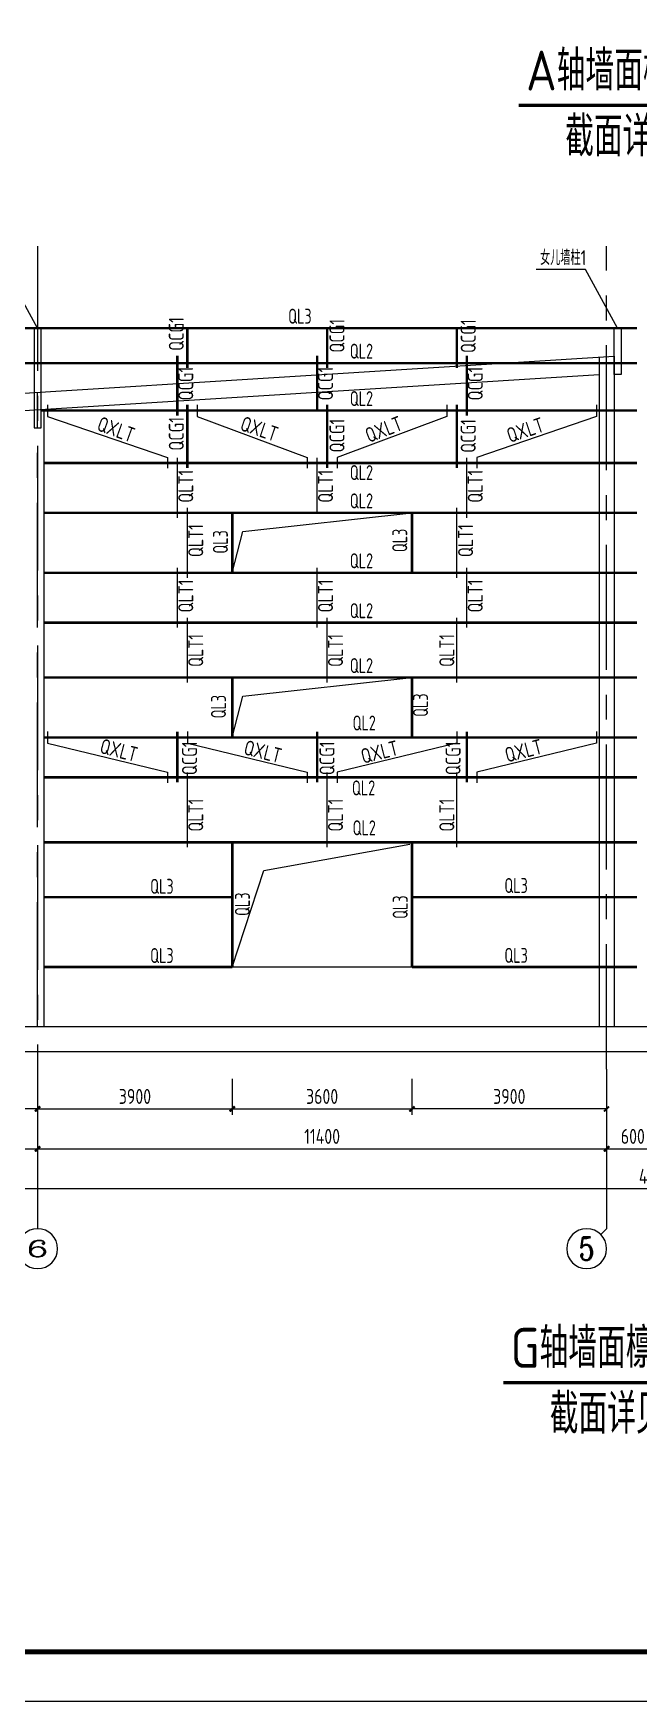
# Model space of a CAD drawing. Header units: millimetres. Extents: x 866309 to 879639, y 39442 to 44891.
# Drawn here: x 874377.5 to 874498.7, y 39448.6 to 39782.9 of the extents above; entities that cross this region are included whole.
import ezdxf
from ezdxf.enums import TextEntityAlignment as Align

# ---------------------------------------------------------------- set-up
doc = ezdxf.new("R2010")
doc.units = ezdxf.units.MM
doc.header["$LTSCALE"] = 1000
doc.header["$MEASUREMENT"] = 0
doc.linetypes.add('CENTER', pattern=[2, 1.25, -0.25, 0.25, -0.25])
doc.linetypes.add('DOTE', pattern=[2.42, 2, -0.2, 0.02, -0.2])
for name, color, linetype in [('1307', 7, 'Continuous'), ('1534', 7, 'Continuous'), ('AXIS', 3, 'Continuous'), ('AXIS_TEXT', 7, 'Continuous'), ('DIM', 7, 'Continuous'), ('DOTE', 1, 'DOTE'), ('M_Prof', 2, 'Continuous'), ('NUM', 7, 'Continuous'), ('标注', 7, 'Continuous'), ('梁', 4, 'Continuous'), ('檩条', 34, 'Continuous')]:
    doc.layers.add(name, color=color, linetype=linetype)
doc.layers.add('零部件', color=3, linetype='Continuous', lineweight=5)
doc.styles.add('_TCH_AXIS', font='COMPLEX', dxfattribs={"bigfont": 'GBCBIG'})
doc.styles.add('COMPLEX', font='COMPLEX')
doc.styles.add('GBHZ', font='gbenor.shx', dxfattribs={"width": 0.9, "bigfont": 'gbcbig.shx'})
doc.dimstyles.new('Y100', dxfattribs={"dimscale": 0, "dimtxt": 3, "dimasz": 0.01, "dimexe": 1.2, "dimexo": 2, "dimgap": 1, "dimtad": 1, "dimdec": 0, "dimlfac": 100, "dimzin": 0, "dimdsep": 46, "dimtxsty": 'GBHZ', "dimblk": 'DX', "dimcen": 0.09, "dimdle": 1, "dimclrd": 7, "dimclre": 7, "dimclrt": 7, "dimadec": 0, "dimazin": 0, "dimtfac": 1, "dimtdec": 0, "dimtix": 1, "dimtmove": 2, "dimatfit": 3, "dimldrblk": 'DX', "dimfxl": 0, "dimtolj": 1, "dimtzin": 0, "dimarcsym": 0})

# ---------------------------------------------------------------- blocks, each defined once
blk = doc.blocks.new('_AXISO')
blk.add_circle((0, 0), 0.5)
at = {"layer": 'AXIS_TEXT', "style": 'COMPLEX', "width": 1.041667}
blk.add_attdef('A', text='', height=0.56, dxfattribs=at).set_placement((-0.25, -0.28), (0.25, -0.28), align=Align.FIT)
blk = doc.blocks.new('DX')
at = {"color": 0, "linetype": 'ByBlock', "const_width": 40}
blk.add_lwpolyline([(-54, -51), (46, 49)], dxfattribs=at)
blk = doc.blocks.new('*D3903')
at = {"layer": 'Defpoints', "color": 0, "transparency": 16777216}
for p in [(874263.33, 39575.38), (874378.33, 39575.38), (874378.33, 39559.38)]:
    blk.add_point(p, dxfattribs=at)
at = {"layer": 'dim', "color": 7, "lineweight": -2, "transparency": 16777216}
for p, q in [((874263.33, 39573.38), (874263.33, 39558.18)), ((874378.33, 39573.38), (874378.33, 39558.18)), ((874263.34, 39559.38), (874378.32, 39559.38))]:
    blk.add_line(p, q, dxfattribs=at)
at = {"layer": 'dim', "color": 7, "lineweight": -2, "transparency": 16777216, "xscale": 0.01, "yscale": 0.01, "zscale": 0.01, "rotation": 180}
blk.add_blockref('DX', (874263.33, 39559.38), dxfattribs=at)
at = {"layer": 'dim', "color": 7, "lineweight": -2, "transparency": 16777216, "xscale": 0.01, "yscale": 0.01, "zscale": 0.01}
blk.add_blockref('DX', (874378.33, 39559.38), dxfattribs=at)
at = {"layer": 'dim', "color": 7, "transparency": 16777216, "insert": (874320.83, 39561.88), "char_height": 3, "attachment_point": 5, "style": 'GBHZ'}
blk.add_mtext('\\A1;11500', dxfattribs=at)
blk = doc.blocks.new('*D3904')
at = {"layer": 'Defpoints', "color": 0, "transparency": 16777216}
for p in [(874378.33, 39575.38), (874492.33, 39575.38), (874492.33, 39559.38)]:
    blk.add_point(p, dxfattribs=at)
at = {"layer": 'dim', "color": 7, "lineweight": -2, "transparency": 16777216}
for p, q in [((874378.33, 39573.38), (874378.33, 39558.18)), ((874492.33, 39573.38), (874492.33, 39558.18)), ((874378.34, 39559.38), (874492.32, 39559.38))]:
    blk.add_line(p, q, dxfattribs=at)
at = {"layer": 'dim', "color": 7, "lineweight": -2, "transparency": 16777216, "xscale": 0.01, "yscale": 0.01, "zscale": 0.01, "rotation": 180}
blk.add_blockref('DX', (874378.33, 39559.38), dxfattribs=at)
at = {"layer": 'dim', "color": 7, "lineweight": -2, "transparency": 16777216, "xscale": 0.01, "yscale": 0.01, "zscale": 0.01}
blk.add_blockref('DX', (874492.33, 39559.38), dxfattribs=at)
at = {"layer": 'dim', "color": 7, "transparency": 16777216, "insert": (874435.33, 39561.88), "char_height": 3, "attachment_point": 5, "style": 'GBHZ'}
blk.add_mtext('\\A1;11400', dxfattribs=at)
blk = doc.blocks.new('*D3905')
at = {"layer": 'Defpoints', "color": 0, "transparency": 16777216}
for p in [(874492.33, 39575.38), (874502.83, 39575.38), (874502.83, 39559.38)]:
    blk.add_point(p, dxfattribs=at)
at = {"layer": 'dim', "color": 7, "lineweight": -2, "transparency": 16777216}
for p, q in [((874492.33, 39573.38), (874492.33, 39558.18)), ((874502.83, 39573.38), (874502.83, 39558.18)), ((874492.34, 39559.38), (874502.82, 39559.38))]:
    blk.add_line(p, q, dxfattribs=at)
at = {"layer": 'dim', "color": 7, "lineweight": -2, "transparency": 16777216, "xscale": 0.01, "yscale": 0.01, "zscale": 0.01, "rotation": 180}
blk.add_blockref('DX', (874492.33, 39559.38), dxfattribs=at)
at = {"layer": 'dim', "color": 7, "lineweight": -2, "transparency": 16777216, "xscale": 0.01, "yscale": 0.01, "zscale": 0.01}
blk.add_blockref('DX', (874502.83, 39559.38), dxfattribs=at)
at = {"layer": 'dim', "color": 7, "transparency": 16777216, "insert": (874497.58, 39561.88), "char_height": 3, "attachment_point": 5, "style": 'GBHZ'}
blk.add_mtext('\\A1;600', dxfattribs=at)
blk = doc.blocks.new('*D3909')
at = {"layer": 'Defpoints', "color": 0, "transparency": 16777216}
for p in [(874263.33, 39575.38), (874742.33, 39575.38), (874263.33, 39551.38)]:
    blk.add_point(p, dxfattribs=at)
at = {"layer": 'dim', "color": 7, "lineweight": -2, "transparency": 16777216}
for p, q in [((874263.33, 39573.38), (874263.33, 39550.18)), ((874742.33, 39573.38), (874742.33, 39550.18)), ((874742.32, 39551.38), (874263.34, 39551.38))]:
    blk.add_line(p, q, dxfattribs=at)
at = {"layer": 'dim', "color": 7, "lineweight": -2, "transparency": 16777216, "xscale": 0.01, "yscale": 0.01, "zscale": 0.01, "rotation": 180}
blk.add_blockref('DX', (874263.33, 39551.38), dxfattribs=at)
at = {"layer": 'dim', "color": 7, "lineweight": -2, "transparency": 16777216, "xscale": 0.01, "yscale": 0.01, "zscale": 0.01}
blk.add_blockref('DX', (874742.33, 39551.38), dxfattribs=at)
at = {"layer": 'dim', "color": 7, "transparency": 16777216, "insert": (874502.83, 39553.88), "char_height": 3, "attachment_point": 5, "style": 'GBHZ'}
blk.add_mtext('\\A1;47000', dxfattribs=at)
blk = doc.blocks.new('*D3943')
at = {"layer": 'Defpoints', "color": 0, "transparency": 16777216}
for p in [(874348.33, 39575.38), (874378.33, 39575.38), (874348.33, 39567.38)]:
    blk.add_point(p, dxfattribs=at)
at = {"layer": 'dim', "color": 7, "lineweight": -2, "transparency": 16777216}
for p, q in [((874348.33, 39573.38), (874348.33, 39566.18)), ((874378.33, 39573.38), (874378.33, 39566.18)), ((874378.32, 39567.38), (874348.34, 39567.38))]:
    blk.add_line(p, q, dxfattribs=at)
at = {"layer": 'dim', "color": 7, "lineweight": -2, "transparency": 16777216, "xscale": 0.01, "yscale": 0.01, "zscale": 0.01, "rotation": 180}
blk.add_blockref('DX', (874348.33, 39567.38), dxfattribs=at)
at = {"layer": 'dim', "color": 7, "lineweight": -2, "transparency": 16777216, "xscale": 0.01, "yscale": 0.01, "zscale": 0.01}
blk.add_blockref('DX', (874378.33, 39567.38), dxfattribs=at)
at = {"layer": 'dim', "color": 7, "transparency": 16777216, "insert": (874363.33, 39569.88), "char_height": 3, "attachment_point": 5, "style": 'GBHZ'}
blk.add_mtext('\\A1;3000', dxfattribs=at)
blk = doc.blocks.new('*D3944')
at = {"layer": 'Defpoints', "color": 0, "transparency": 16777216}
for p in [(874453.33, 39575.38), (874492.33, 39575.38), (874453.33, 39567.38)]:
    blk.add_point(p, dxfattribs=at)
at = {"layer": 'dim', "color": 7, "lineweight": -2, "transparency": 16777216}
for p, q in [((874453.33, 39573.38), (874453.33, 39566.18)), ((874492.33, 39573.38), (874492.33, 39566.18)), ((874492.32, 39567.38), (874453.34, 39567.38))]:
    blk.add_line(p, q, dxfattribs=at)
at = {"layer": 'dim', "color": 7, "lineweight": -2, "transparency": 16777216, "xscale": 0.01, "yscale": 0.01, "zscale": 0.01, "rotation": 180}
blk.add_blockref('DX', (874453.33, 39567.38), dxfattribs=at)
at = {"layer": 'dim', "color": 7, "lineweight": -2, "transparency": 16777216, "xscale": 0.01, "yscale": 0.01, "zscale": 0.01}
blk.add_blockref('DX', (874492.33, 39567.38), dxfattribs=at)
at = {"layer": 'dim', "color": 7, "transparency": 16777216, "insert": (874472.83, 39569.88), "char_height": 3, "attachment_point": 5, "style": 'GBHZ'}
blk.add_mtext('\\A1;3900', dxfattribs=at)
blk = doc.blocks.new('*D3945')
at = {"layer": 'Defpoints', "color": 0, "transparency": 16777216}
for p in [(874417.33, 39575.38), (874453.33, 39575.38), (874453.33, 39567.38)]:
    blk.add_point(p, dxfattribs=at)
at = {"layer": 'dim', "color": 7, "lineweight": -2, "transparency": 16777216}
for p, q in [((874417.33, 39573.38), (874417.33, 39566.18)), ((874453.33, 39573.38), (874453.33, 39566.18)), ((874417.34, 39567.38), (874453.32, 39567.38))]:
    blk.add_line(p, q, dxfattribs=at)
at = {"layer": 'dim', "color": 7, "lineweight": -2, "transparency": 16777216, "xscale": 0.01, "yscale": 0.01, "zscale": 0.01, "rotation": 180}
blk.add_blockref('DX', (874417.33, 39567.38), dxfattribs=at)
at = {"layer": 'dim', "color": 7, "lineweight": -2, "transparency": 16777216, "xscale": 0.01, "yscale": 0.01, "zscale": 0.01}
blk.add_blockref('DX', (874453.33, 39567.38), dxfattribs=at)
at = {"layer": 'dim', "color": 7, "transparency": 16777216, "insert": (874435.33, 39569.88), "char_height": 3, "attachment_point": 5, "style": 'GBHZ'}
blk.add_mtext('\\A1;3600', dxfattribs=at)
blk = doc.blocks.new('*D3946')
at = {"layer": 'Defpoints', "color": 0, "transparency": 16777216}
for p in [(874378.33, 39575.38), (874417.33, 39575.38), (874417.33, 39567.38)]:
    blk.add_point(p, dxfattribs=at)
at = {"layer": 'dim', "color": 7, "lineweight": -2, "transparency": 16777216}
for p, q in [((874378.33, 39573.38), (874378.33, 39566.18)), ((874417.33, 39573.38), (874417.33, 39566.18)), ((874378.34, 39567.38), (874417.32, 39567.38))]:
    blk.add_line(p, q, dxfattribs=at)
at = {"layer": 'dim', "color": 7, "lineweight": -2, "transparency": 16777216, "xscale": 0.01, "yscale": 0.01, "zscale": 0.01, "rotation": 180}
blk.add_blockref('DX', (874378.33, 39567.38), dxfattribs=at)
at = {"layer": 'dim', "color": 7, "lineweight": -2, "transparency": 16777216, "xscale": 0.01, "yscale": 0.01, "zscale": 0.01}
blk.add_blockref('DX', (874417.33, 39567.38), dxfattribs=at)
at = {"layer": 'dim', "color": 7, "transparency": 16777216, "insert": (874397.83, 39569.88), "char_height": 3, "attachment_point": 5, "style": 'GBHZ'}
blk.add_mtext('\\A1;3900', dxfattribs=at)

msp = doc.modelspace()

# ---------------------------------------------------------------- linework, layer by layer
msp.add_line((874989.221, 39448.627), (874148.221, 39448.627))
at = {"color": 0, "const_width": 1}
msp.add_lwpolyline([(874979.221, 39458.627), (874173.221, 39458.627), (874173.221, 40032.627), (874979.221, 40032.627)], close=True, dxfattribs=at)
at = {"const_width": 0.667}
for points in [[(874474.704, 39768.446), (874530.532, 39768.446)], [(874471.605, 39512.51), (874527.433, 39512.51)]]:
    msp.add_lwpolyline(points, dxfattribs=at)
at = {"layer": 'AXIS', "color": 0}
for p, q in [((874378.328, 39575.379), (874378.328, 39543.379)), ((874492.328, 39575.379), (874492.328, 39543.379)), ((874491.156, 39542.208), (874492.328, 39543.379))]:
    msp.add_line(p, q, dxfattribs=at)
at = {"layer": 'DOTE', "linetype": 'CENTER', "ltscale": 0.02}
for p, q in [((874378.328, 39740.261), (874378.328, 39575.379)), ((874492.328, 39575.379), (874492.328, 39740.261)), ((874378.328, 39583.809), (874378.328, 39710.99))]:
    msp.add_line(p, q, dxfattribs=at)
at = {"layer": 'M_Prof'}
for p, q in [((874263.328, 39703.809), (874493.828, 39718.203)), ((874490.828, 39718.015), (874490.828, 39583.809)), ((874493.828, 39718.203), (874493.828, 39583.809)), ((874266.328, 39700.489), (874490.828, 39714.508)), ((874379.578, 39707.546), (874379.578, 39583.809)), ((874753.407, 39583.809), (874261.675, 39583.809)), ((874379.328, 39583.809), (874377.328, 39583.809)), ((874493.828, 39583.809), (874490.828, 39583.809)), ((874753.407, 39578.809), (874261.675, 39578.809))]:
    msp.add_line(p, q, dxfattribs=at)
at = {"layer": '标注'}
msp.add_line((874453.328, 39595.809), (874417.328, 39595.809), dxfattribs=at)
at = {"layer": '梁'}
for p, q in [((874378.328, 39723.809), (874371.916, 39735.593)), ((874488.116, 39735.593), (874478.236, 39735.593)), ((874494.528, 39723.809), (874488.116, 39735.593))]:
    msp.add_line(p, q, dxfattribs=at)
at = {"layer": '檩条', "color": 4}
for p, q in [((874408.328, 39723.809), (874408.328, 39718.135)), ((874436.328, 39723.809), (874436.328, 39718.135)), ((874462.328, 39723.809), (874462.328, 39718.135)), ((874408.328, 39708.309), (874408.328, 39698.135)), ((874436.328, 39708.309), (874436.328, 39698.135)), ((874462.328, 39708.309), (874462.328, 39698.135)), ((874406.328, 39685.809), (874406.328, 39697.81)), ((874434.328, 39686.81), (874434.328, 39697.81)), ((874464.328, 39685.809), (874464.328, 39697.81)), ((874408.328, 39673.81), (874408.328, 39687.81)), ((874419.446, 39683.063), (874453.328, 39686.81)), ((874462.328, 39673.81), (874462.328, 39687.81)), ((874417.328, 39674.81), (874419.446, 39683.063)), ((874406.328, 39663.809), (874406.328, 39675.81)), ((874434.328, 39663.809), (874434.328, 39675.81)), ((874464.328, 39663.809), (874464.328, 39675.81)), ((874408.328, 39652.809), (874408.328, 39665.809)), ((874436.328, 39652.809), (874436.328, 39665.809)), ((874462.328, 39652.809), (874462.328, 39665.809)), ((874419.446, 39650.062), (874453.328, 39653.809)), ((874417.328, 39641.809), (874419.446, 39650.062)), ((874406.328, 39642.809), (874406.328, 39635.134)), ((874434.328, 39642.809), (874434.328, 39635.134)), ((874464.328, 39642.809), (874464.328, 39635.134)), ((874408.328, 39619.809), (874408.328, 39634.809)), ((874436.328, 39619.809), (874436.328, 39634.809)), ((874462.328, 39619.809), (874462.328, 39634.809)), ((874423.671, 39615.128), (874452.928, 39620.409)), ((874417.328, 39595.809), (874423.671, 39615.128))]:
    msp.add_line(p, q, dxfattribs=at)
at = {"layer": '檩条', "color": 4, "linetype": 'ByBlock'}
for p, q in [((874380.328, 39708.484), (874380.328, 39706.134)), ((874380.328, 39706.134), (874404.328, 39697.88)), ((874410.328, 39708.484), (874410.328, 39706.134)), ((874410.328, 39706.134), (874432.328, 39697.88)), ((874460.328, 39706.134), (874438.328, 39697.88)), ((874460.328, 39708.484), (874460.328, 39706.134)), ((874490.328, 39706.134), (874466.328, 39697.88)), ((874490.328, 39708.484), (874490.328, 39706.134)), ((874404.328, 39697.88), (874404.328, 39695.74)), ((874432.328, 39697.88), (874432.328, 39695.74)), ((874438.328, 39697.88), (874438.328, 39695.74)), ((874466.328, 39697.88), (874466.328, 39695.74)), ((874380.328, 39642.984), (874380.328, 39640.634)), ((874408.328, 39642.984), (874408.328, 39640.634)), ((874462.328, 39642.984), (874462.328, 39640.634)), ((874490.328, 39642.984), (874490.328, 39640.634)), ((874380.328, 39640.634), (874404.328, 39634.879)), ((874408.328, 39640.634), (874432.328, 39634.879)), ((874462.328, 39640.634), (874438.328, 39634.879)), ((874490.328, 39640.634), (874466.328, 39634.879)), ((874404.328, 39634.879), (874404.328, 39632.739)), ((874432.328, 39634.879), (874432.328, 39632.739)), ((874438.328, 39634.879), (874438.328, 39632.739)), ((874466.328, 39634.879), (874466.328, 39632.739))]:
    msp.add_line(p, q, dxfattribs=at)
at = {"layer": '檩条', "color": 4, "const_width": 0.5}
for points in [[(874258.828, 39723.809), (874377.628, 39723.809)], [(874380.728, 39723.809), (874258.828, 39723.809)], [(874498.405, 39723.809), (874379.028, 39723.809)], [(874408.328, 39723.809), (874408.328, 39715.81)], [(874436.328, 39723.809), (874436.328, 39715.81)], [(874462.328, 39723.809), (874462.328, 39715.81)], [(874380.728, 39716.81), (874258.828, 39716.81)], [(874498.405, 39716.81), (874379.028, 39716.81)], [(874406.328, 39706.308), (874406.328, 39718.309)], [(874434.328, 39707.309), (874434.328, 39718.309)], [(874464.328, 39706.308), (874464.328, 39718.309)], [(874498.405, 39707.309), (874379.028, 39707.309)], [(874408.328, 39708.483), (874408.328, 39695.81)], [(874436.328, 39708.483), (874436.328, 39695.81)], [(874462.328, 39708.483), (874462.328, 39695.81)], [(874498.405, 39696.81), (874379.578, 39696.81)], [(874498.405, 39686.81), (874379.578, 39686.81)], [(874417.328, 39674.81), (874417.328, 39686.81)], [(874453.328, 39674.81), (874453.328, 39686.81)], [(874498.405, 39674.81), (874379.578, 39674.81)], [(874498.405, 39664.809), (874379.578, 39664.809)], [(874498.405, 39653.809), (874379.578, 39653.809)], [(874417.328, 39641.809), (874417.328, 39653.809)], [(874453.328, 39641.809), (874453.328, 39653.809)], [(874406.328, 39642.983), (874406.328, 39632.809)], [(874434.328, 39642.983), (874434.328, 39632.809)], [(874464.328, 39642.983), (874464.328, 39632.809)], [(874498.405, 39641.809), (874379.578, 39641.809)], [(874498.405, 39633.809), (874379.578, 39633.809)], [(874498.405, 39620.809), (874379.578, 39620.809)], [(874417.328, 39595.809), (874417.328, 39620.809)], [(874453.328, 39595.809), (874453.328, 39620.809)], [(874417.328, 39609.809), (874379.578, 39609.809)], [(874498.405, 39609.809), (874453.328, 39609.809)]]:
    msp.add_lwpolyline(points, dxfattribs=at)
at = {"layer": '檩条', "color": 4, "linetype": 'ByBlock', "const_width": 0.5}
for points in [[(874417.328, 39595.809), (874379.578, 39595.809)], [(874498.405, 39595.809), (874453.328, 39595.809)]]:
    msp.add_lwpolyline(points, dxfattribs=at)
at = {"layer": '零部件'}
for points in [[(874377.628, 39703.83), (874379.028, 39703.83), (874379.028, 39723.809), (874377.628, 39723.809)], [(874495.228, 39714.504), (874493.828, 39714.504), (874493.828, 39723.809), (874495.228, 39723.809)]]:
    msp.add_lwpolyline(points, close=True, dxfattribs=at)

# ---------------------------------------------------------------- block references
at = {"layer": 'AXIS', "color": 0}
ref = msp.add_blockref('_AXISO', (874378.328, 39539.379), dxfattribs=dict(at, xscale=-8, yscale=8, zscale=8))
ref.add_attrib('A', '6', dxfattribs={"layer": 'AXIS_TEXT', "color": 0, "height": 3.284, "style": '_TCH_AXIS', "width": 2.071429}).set_placement((874376.06, 39537.737), (874380.596, 39537.737), align=Align.FIT)
ref = msp.add_blockref('_AXISO', (874488.328, 39539.379), dxfattribs=dict(at, xscale=-8, yscale=8, zscale=8))
ref.add_attrib('A', '5', dxfattribs={"layer": 'AXIS_TEXT', "color": 0, "height": 4.659, "style": '_TCH_AXIS'}).set_placement((874486.775, 39537.05), (874489.881, 39537.05), align=Align.FIT)

# ---------------------------------------------------------------- texts
at = {"layer": '1307', "style": 'GBHZ', "width": 0.8}
for s, p in [('QL3', (874428.523, 39724.715)), ('QL2', (874440.873, 39717.706)), ('QL2', (874440.873, 39708.205)), ('QL2', (874440.873, 39693.378)), ('QL2', (874440.873, 39687.706)), ('QL2', (874440.873, 39675.706)), ('QL2', (874440.873, 39665.705)), ('QL2', (874440.873, 39654.705)), ('QL2', (874441.438, 39643.206)), ('QL2', (874441.31, 39630.199)), ('QL2', (874441.438, 39622.206)), ('QL3', (874400.872, 39610.479)), ('QL3', (874471.844, 39610.646)), ('QL3', (874400.872, 39596.612)), ('QL3', (874471.844, 39596.646))]:
    msp.add_text(s, height=3, dxfattribs=at).set_placement(p)
at = {"layer": '1307', "style": 'GBHZ'}
for s, rotation, width, p in [('QCG1', 90, 0.9, (874407.612, 39719.265)), ('QCG1', 90, 0.9, (874439.811, 39718.906)), ('QCG1', 90, 0.9, (874466.101, 39718.831)), ('QCG1', 90, 0.9, (874409.51, 39709.331)), ('QCG1', 90, 0.9, (874437.51, 39709.331)), ('QCG1', 90, 0.9, (874467.51, 39709.331)), ('QXLT', 21.23485, 0.9, (874444.705, 39700.782)), ('QXLT', 340.07762, 0.9, (874389.987, 39703.409)), ('QCG1', 90, 0.9, (874407.612, 39699.265)), ('QXLT', 341.41801, 0.9, (874418.687, 39703.43)), ('QCG1', 90, 0.9, (874439.811, 39698.906)), ('QCG1', 90, 0.9, (874466.101, 39698.831)), ('QXLT', 18.6527, 0.9, (874472.946, 39700.778)), ('QLT1', 90, 0.9, (874409.51, 39688.832)), ('QLT1', 90, 0.9, (874437.51, 39688.832)), ('QLT1', 90, 0.9, (874467.51, 39688.832)), ('QLT1', 90, 0.9, (874411.51, 39677.931)), ('QL3', 90, 0.8, (874416.449, 39678.632)), ('QL3', 90, 0.8, (874452.38, 39678.926)), ('QLT1', 90, 0.9, (874465.572, 39677.931)), ('QLT1', 90, 0.9, (874409.51, 39666.832)), ('QLT1', 90, 0.9, (874437.51, 39666.832)), ('QLT1', 90, 0.9, (874467.51, 39666.832)), ('QLT1', 90, 0.9, (874411.51, 39655.93)), ('QLT1', 90, 0.9, (874439.51, 39655.93)), ('QLT1', 90, 0.9, (874461.812, 39655.93)), ('QL3', 90, 0.8, (874416.063, 39645.631)), ('QL3', 90, 0.8, (874456.541, 39645.925)), ('QXLT', 345.40617, 0.9, (874390.579, 39638.745)), ('QCG1', 90, 0.9, (874410.259, 39634.248)), ('QXLT', 345.69956, 0.9, (874419.425, 39638.457)), ('QCG1', 90, 0.9, (874437.811, 39634.248)), ('QXLT', 14.30044, 0.9, (874443.556, 39636.5)), ('QCG1', 90, 0.9, (874463.063, 39634.248)), ('QXLT', 14.59383, 0.9, (874472.412, 39636.75)), ('QLT1', 90, 0.9, (874411.51, 39622.93)), ('QLT1', 90, 0.9, (874439.51, 39622.93)), ('QLT1', 90, 0.9, (874461.812, 39622.93)), ('QL3', 90, 0.8, (874420.86, 39606.051)), ('QL3', 90, 0.8, (874452.475, 39605.453))]:
    msp.add_text(s, height=3, rotation=rotation, dxfattribs=dict(at, width=width)).set_placement(p)
at = {"layer": '1534', "style": 'GBHZ', "width": 0.9}
msp.add_text('女儿墙柱1', height=3, dxfattribs=at).set_placement((874479.009, 39736.448))
at = {"layer": 'NUM', "style": 'GBHZ'}
for s, p in [('A轴墙面檩条布置图', (874476.198, 39771.441)), ('截面详见08图', (874484.026, 39758.222)), ('G轴墙面檩条布置图', (874473.099, 39515.505)), ('截面详见08图', (874480.927, 39502.286))]:
    msp.add_text(s, height=8, dxfattribs=at).set_placement(p)

# ---------------------------------------------------------------- dimensions: what is measured, and where the dimension line sits
at = {"layer": 'dim'}
for base, p1, p2, picture, middle in [((874378.328, 39559.379), (874263.328, 39575.379), (874378.328, 39575.379), '*D3903', (874320.828, 39561.879)), ((874492.328, 39559.379), (874378.328, 39575.379), (874492.328, 39575.379), '*D3904', (874435.328, 39561.879)), ((874417.328, 39567.379), (874378.328, 39575.379), (874417.328, 39575.379), '*D3946', (874397.828, 39569.879)), ((874453.328, 39567.379), (874417.328, 39575.379), (874453.328, 39575.379), '*D3945', (874435.328, 39569.879))]:
    dim = msp.add_linear_dim(base=base, p1=p1, p2=p2, dimstyle='Y100', override={"dimscale": 1}, dxfattribs=at)
    dim.commit()
    dim.dimension.update_dxf_attribs({"geometry": picture, "text_midpoint": middle})
for base, p1, p2, text, picture, middle in [((874263.328, 39551.379), (874742.328, 39575.379), (874263.328, 39575.379), '47000', '*D3909', (874502.828, 39553.879)), ((874502.828, 39559.379), (874492.328, 39575.379), (874502.828, 39575.379), '600', '*D3905', (874497.578, 39561.879))]:
    dim = msp.add_linear_dim(base=base, p1=p1, p2=p2, text=text, dimstyle='Y100', override={"dimscale": 1}, dxfattribs=at)
    dim.commit()
    dim.dimension.update_dxf_attribs({"geometry": picture, "text_midpoint": middle})
for base, p1, p2, picture, middle in [((874348.328, 39567.379), (874378.328, 39575.379), (874348.328, 39575.379), '*D3943', (874363.328, 39569.879)), ((874453.328, 39567.379), (874492.328, 39575.379), (874453.328, 39575.379), '*D3944', (874472.828, 39569.879))]:
    dim = msp.add_linear_dim(base=base, p1=p1, p2=p2, angle=180, dimstyle='Y100', override={"dimscale": 1}, dxfattribs=at)
    dim.commit()
    dim.dimension.update_dxf_attribs({"geometry": picture, "text_midpoint": middle})

doc.saveas('drawing.dxf')
